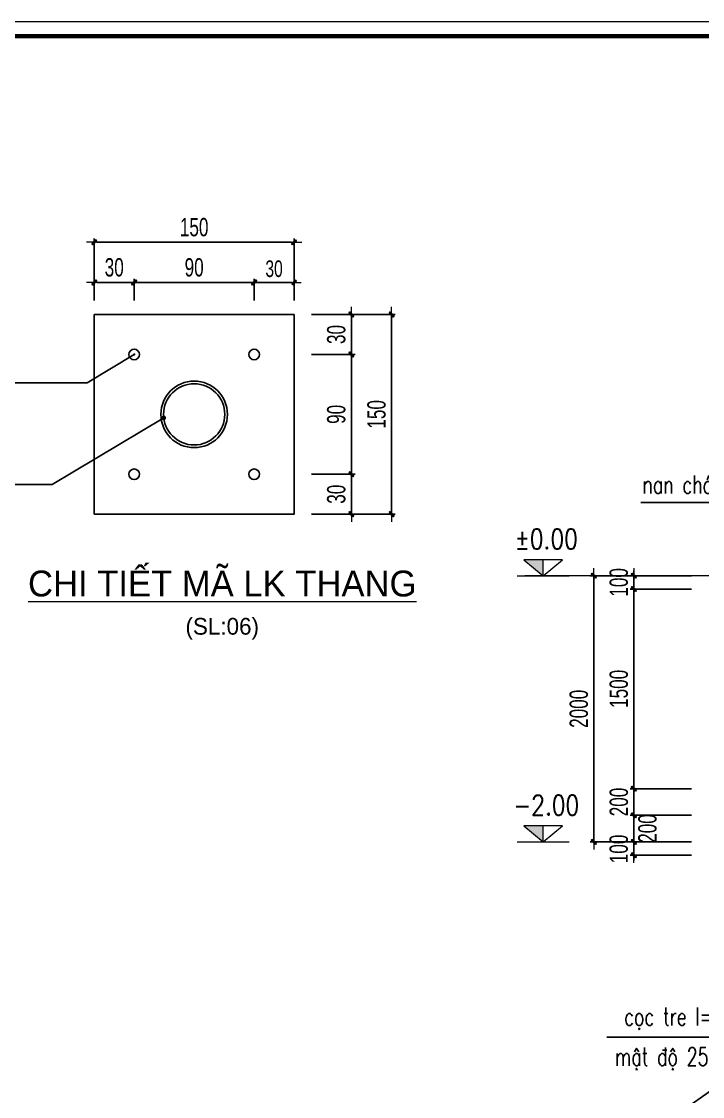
# Model space of a CAD drawing. Header units: millimetres. Extents: x 142758 to 365363, y -504867 to -449406.
# Drawn here: x 227710 to 232822, y -470558 to -462482 of the extents above; entities that cross this region are included whole.
import ezdxf
from ezdxf.enums import TextEntityAlignment as Align

# ---------------------------------------------------------------- set-up
doc = ezdxf.new("R2010")
doc.units = ezdxf.units.MM
doc.header["$LTSCALE"] = 20
doc.header["$MEASUREMENT"] = 0
doc.header["$PDMODE"] = 32
doc.linetypes.add('CENTERX2', pattern=[4, 2.5, -0.5, 0.5, -0.5])
doc.linetypes.add('DASHDOT', pattern=[1, 0.5, -0.25, 0, -0.25])
doc.layers.get('Defpoints').update_dxf_attribs({"color": 1})
for name, color, linetype, lineweight in [('EG Text2', 7, 'Continuous', 18), ('LC Dim', 8, 'Continuous', 18), ('LC Net thay', 7, 'Continuous', 25), ('LC Net truc', 8, 'DASHDOT', 13), ('LC Text1', 3, 'Continuous', 20), ('LC Text2', 7, 'Continuous', 25), ('TEXT2', 7, 'Continuous', 18)]:
    doc.layers.add(name, color=color, linetype=linetype, lineweight=lineweight)
doc.layers.add('KCS_Plotter', color=11, linetype='Continuous', plot=False)
doc.layers.add('Khungten_LCDI', color=7, linetype='Continuous')
doc.styles.add('EG 1', font='VHAVANB.TTF')
doc.styles.add('EG Hai', font='VHAVANB.TTF')
doc.styles.add('HOATBIF', font='hoatbif.shx', dxfattribs={"width": 0.7})
doc.styles.add('Khungten', font='VHAVAN.TTF', dxfattribs={"width": 0.9, "height": 5000})
doc.styles.add('LC 1', font='VHAVANB.TTF')
doc.styles.add('LC 3', font='vnsimli.shx', dxfattribs={"width": 0.75})
doc.styles.add('T1', font='Vnsimli.shx', dxfattribs={"width": 0.8})
doc.styles.add('Title', font='VHBLACK.TTF', dxfattribs={"width": 0.8})
doc.dimstyles.new('1-100', dxfattribs={"dimscale": 100, "dimtxt": 2.5, "dimasz": 0.35, "dimexe": 0.5, "dimexo": 0, "dimgap": 0.8, "dimtad": 1, "dimdec": 0, "dimzin": 0, "dimdsep": 46, "dimtxsty": 'HOATBIF', "dimblk1": 'DOT', "dimblk2": 'DOT', "dimsah": 1, "dimcen": -1, "dimdle": 1, "dimclrd": 256, "dimclre": 256, "dimclrt": 4, "dimadec": 3, "dimazin": 2, "dimtfac": 0.3333333333333333, "dimtdec": 0, "dimtix": 1, "dimtmove": 2, "dimatfit": 3, "dimldrblk": 'DOT', "dimfxl": 1, "dimtvp": 0.8333333333333334, "dimtolj": 1, "dimtzin": 0, "dimarcsym": 0})
doc.dimstyles.new('1-100(1-50)', dxfattribs={"dimscale": 50, "dimtxt": 2.5, "dimasz": 0.35, "dimexe": 0.5, "dimexo": 0, "dimgap": 0.8, "dimtad": 1, "dimdec": 0, "dimzin": 0, "dimdsep": 46, "dimtxsty": 'HOATBIF', "dimblk1": 'DOT', "dimblk2": 'DOT', "dimsah": 1, "dimcen": -1, "dimdle": 1, "dimclrd": 256, "dimclre": 256, "dimclrt": 4, "dimadec": 3, "dimazin": 2, "dimtfac": 0.3333333333333333, "dimtdec": 0, "dimtix": 1, "dimtmove": 2, "dimatfit": 3, "dimldrblk": 'DOT', "dimfxl": 1, "dimtvp": 0.8333333333333334, "dimtolj": 1, "dimtzin": 0, "dimarcsym": 0})
doc.dimstyles.new('MONG', dxfattribs={"dimscale": 50, "dimtxt": 2.5, "dimasz": 0.35, "dimexe": 0.5, "dimexo": 0, "dimgap": 0.8, "dimtad": 1, "dimdec": 0, "dimzin": 0, "dimdsep": 46, "dimtxsty": 'HOATBIF', "dimblk1": 'DOT', "dimblk2": 'DOT', "dimsah": 1, "dimcen": -1, "dimdle": 1, "dimclrd": 256, "dimclre": 256, "dimclrt": 4, "dimadec": 3, "dimazin": 2, "dimtfac": 0.3333333333333333, "dimtdec": 0, "dimtix": 1, "dimtmove": 2, "dimatfit": 3, "dimldrblk": 'DOT', "dimfxl": 1, "dimtvp": 0.8333333333333334, "dimtolj": 1, "dimtzin": 0, "dimarcsym": 0})

# ---------------------------------------------------------------- blocks, each defined once
blk = doc.blocks.new('DOT')
at = {"layer": 'LC Dim', "color": 4}
blk.add_line((-1, -1), (1, 1), dxfattribs=at)
at = {"layer": 'LC Dim'}
blk.add_line((-3, 0), (3, 0), dxfattribs=at)
at = {"layer": 'LC Dim', "color": 4}
blk.add_lwpolyline([(0.5, 1), (-1, -0.5), (-0.5, -1), (1, 0.5)], close=True, dxfattribs=at)
blk = doc.blocks.new('*D108')
at = {"layer": 'Defpoints', "color": 0, "ltscale": 2, "transparency": 16777216}
for p in [(232738.8098383075, -466645.5000000003), (232306.8723746917, -466745.5000000004), (232738.8098383073, -466745.5000000004)]:
    blk.add_point(p, dxfattribs=at)
at = {"layer": 'LC Dim', "lineweight": -2, "ltscale": 2, "transparency": 16777216}
for p, q in [((232738.8098383075, -466645.5000000003), (232279.3723746917, -466645.5000000003)), ((232306.8723746917, -466626.2500000003), (232306.8723746917, -466607.0000000003)), ((232306.8723746917, -466645.5000000003), (232306.8723746917, -466745.5000000004)), ((232738.8098383073, -466745.5000000004), (232279.3723746917, -466745.5000000004)), ((232306.8723746917, -466764.7500000004), (232306.8723746917, -466784.0000000004))]:
    blk.add_line(p, q, dxfattribs=at)
at = {"layer": 'LC Dim', "lineweight": -2, "ltscale": 2, "transparency": 16777216, "xscale": 19.25, "yscale": 19.25, "zscale": 19.25}
for p, rotation in [((232306.8723746917, -466645.5000000003), 270), ((232306.8723746917, -466745.5000000004), 90)]:
    blk.add_blockref('DOT', p, dxfattribs=dict(at, rotation=rotation))
at = {"layer": 'LC Dim', "color": 4, "ltscale": 2, "transparency": 16777216, "insert": (232194.1223746915, -466695.5000000003), "char_height": 137.5, "attachment_point": 5, "rotation": 90, "style": 'HOATBIF'}
blk.add_mtext('\\A1;100', dxfattribs=at)
blk = doc.blocks.new('_Dot')
at = {"color": 0, "linetype": 'ByBlock', "lineweight": -2}
blk.add_line((-0.5, 0), (-1, 0), dxfattribs=at)
at = {"color": 0, "linetype": 'ByBlock', "const_width": 0.5}
blk.add_lwpolyline([(-0.25, 0, 1), (0.25, 0, 1)], format="xyb", close=True, dxfattribs=at)
blk = doc.blocks.new('*D110')
at = {"layer": 'Defpoints', "color": 0, "ltscale": 2, "transparency": 16777216}
for p in [(232738.809838307, -468245.5000000007), (232306.8723746916, -468445.5000000003), (232738.8098383068, -468445.5000000003)]:
    blk.add_point(p, dxfattribs=at)
at = {"layer": 'LC Dim', "lineweight": -2, "ltscale": 2, "transparency": 16777216}
for p, q in [((232738.809838307, -468245.5000000007), (232279.3723746916, -468245.5000000007)), ((232306.8723746916, -468264.7500000007), (232306.8723746916, -468426.2500000003)), ((232738.8098383068, -468445.5000000003), (232279.3723746916, -468445.5000000003))]:
    blk.add_line(p, q, dxfattribs=at)
at = {"layer": 'LC Dim', "lineweight": -2, "ltscale": 2, "transparency": 16777216, "xscale": 19.25, "yscale": 19.25, "zscale": 19.25}
for p, rotation in [((232306.8723746916, -468245.5000000007), 90), ((232306.8723746916, -468445.5000000003), 270)]:
    blk.add_blockref('DOT', p, dxfattribs=dict(at, rotation=rotation))
at = {"layer": 'LC Dim', "color": 4, "ltscale": 2, "transparency": 16777216, "insert": (232194.8180154024, -468345.5000000004), "char_height": 137.5, "attachment_point": 5, "rotation": 90, "style": 'HOATBIF'}
blk.add_mtext('\\A1;200', dxfattribs=at)
blk = doc.blocks.new('*D111')
at = {"layer": 'Defpoints', "color": 0, "ltscale": 2, "transparency": 16777216}
for p in [(232738.8098383071, -468445.5000000002), (232306.872374692, -468645.5000000002), (232738.8098383071, -468645.5000000002)]:
    blk.add_point(p, dxfattribs=at)
at = {"layer": 'LC Dim', "lineweight": -2, "ltscale": 2, "transparency": 16777216}
for p, q in [((232738.8098383071, -468445.5000000002), (232279.372374692, -468445.5000000002)), ((232306.872374692, -468464.7500000002), (232306.872374692, -468626.2500000002)), ((232738.8098383071, -468645.5000000002), (232279.372374692, -468645.5000000002))]:
    blk.add_line(p, q, dxfattribs=at)
at = {"layer": 'LC Dim', "lineweight": -2, "ltscale": 2, "transparency": 16777216, "xscale": 19.25, "yscale": 19.25, "zscale": 19.25}
for p, rotation in [((232306.872374692, -468445.5000000002), 90), ((232306.872374692, -468645.5000000002), 270)]:
    blk.add_blockref('DOT', p, dxfattribs=dict(at, rotation=rotation))
at = {"layer": 'LC Dim', "color": 4, "ltscale": 2, "transparency": 16777216, "insert": (232409.3723746935, -468544.6848232569), "char_height": 137.5, "attachment_point": 5, "rotation": 90, "style": 'HOATBIF'}
blk.add_mtext('\\A1;200', dxfattribs=at)
blk = doc.blocks.new('*D112')
at = {"layer": 'Defpoints', "color": 0, "ltscale": 2, "transparency": 16777216}
for p in [(232738.8098383071, -468645.5000000002), (232306.8723746923, -468745.5000000002), (232738.8098383071, -468745.5000000002)]:
    blk.add_point(p, dxfattribs=at)
at = {"layer": 'LC Dim', "lineweight": -2, "ltscale": 2, "transparency": 16777216}
for p, q in [((232738.8098383071, -468645.5000000002), (232279.3723746923, -468645.5000000002)), ((232306.8723746923, -468626.2500000002), (232306.8723746923, -468607.0000000002)), ((232306.8723746923, -468645.5000000002), (232306.8723746923, -468745.5000000002)), ((232738.8098383071, -468745.5000000002), (232279.3723746923, -468745.5000000002)), ((232306.8723746923, -468764.7500000002), (232306.8723746923, -468784.0000000002))]:
    blk.add_line(p, q, dxfattribs=at)
at = {"layer": 'LC Dim', "lineweight": -2, "ltscale": 2, "transparency": 16777216, "xscale": 19.25, "yscale": 19.25, "zscale": 19.25}
for p, rotation in [((232306.8723746923, -468645.5000000002), 270), ((232306.8723746923, -468745.5000000002), 90)]:
    blk.add_blockref('DOT', p, dxfattribs=dict(at, rotation=rotation))
at = {"layer": 'LC Dim', "color": 4, "ltscale": 2, "transparency": 16777216, "insert": (232194.0392831758, -468698.2431174179), "char_height": 137.5, "attachment_point": 5, "rotation": 90, "style": 'HOATBIF'}
blk.add_mtext('\\A1;100', dxfattribs=at)
blk = doc.blocks.new('*D113')
at = {"layer": 'Defpoints', "color": 0, "ltscale": 2, "transparency": 16777216}
for p in [(232738.8098383075, -466645.5000000003), (232006.8723746919, -468645.5000000002), (232738.8098383073, -468645.5000000002)]:
    blk.add_point(p, dxfattribs=at)
at = {"layer": 'LC Dim', "lineweight": -2, "ltscale": 2, "transparency": 16777216}
for p, q in [((232738.8098383075, -466645.5000000003), (231979.3723746919, -466645.5000000003)), ((232006.8723746919, -466664.7500000003), (232006.8723746919, -468626.2500000002)), ((232738.8098383073, -468645.5000000002), (231979.3723746919, -468645.5000000002))]:
    blk.add_line(p, q, dxfattribs=at)
at = {"layer": 'LC Dim', "lineweight": -2, "ltscale": 2, "transparency": 16777216, "xscale": 19.25, "yscale": 19.25, "zscale": 19.25}
for p, rotation in [((232006.8723746919, -466645.5000000003), 90), ((232006.8723746919, -468645.5000000002), 270)]:
    blk.add_blockref('DOT', p, dxfattribs=dict(at, rotation=rotation))
at = {"layer": 'LC Dim', "color": 4, "ltscale": 2, "transparency": 16777216, "insert": (231894.1223746917, -467645.5000000002), "char_height": 137.5, "attachment_point": 5, "rotation": 90, "style": 'HOATBIF'}
blk.add_mtext('\\A1;2000', dxfattribs=at)
blk = doc.blocks.new('*D154')
at = {"layer": 'Defpoints', "color": 0, "ltscale": 2, "transparency": 16777216}
for p in [(232306.8723746916, -466745.5000000004), (232738.8098383073, -466745.5000000004), (232738.8098383071, -468245.5000000007)]:
    blk.add_point(p, dxfattribs=at)
at = {"layer": 'LC Dim', "lineweight": -2, "ltscale": 2, "transparency": 16777216}
for p, q in [((232738.8098383073, -466745.5000000004), (232279.3723746916, -466745.5000000004)), ((232306.8723746916, -468226.2500000007), (232306.8723746916, -466764.7500000004)), ((232738.8098383071, -468245.5000000007), (232279.3723746916, -468245.5000000007))]:
    blk.add_line(p, q, dxfattribs=at)
at = {"layer": 'LC Dim', "lineweight": -2, "ltscale": 2, "transparency": 16777216, "xscale": 19.25, "yscale": 19.25, "zscale": 19.25}
for p, rotation in [((232306.8723746916, -466745.5000000004), 90), ((232306.8723746916, -468245.5000000007), 270)]:
    blk.add_blockref('DOT', p, dxfattribs=dict(at, rotation=rotation))
at = {"layer": 'LC Dim', "color": 4, "ltscale": 2, "transparency": 16777216, "insert": (232194.1223746914, -467495.5000000005), "char_height": 137.5, "attachment_point": 5, "rotation": 90, "style": 'HOATBIF'}
blk.add_mtext('\\A1;1500', dxfattribs=at)
blk = doc.blocks.new('*D155')
at = {"layer": 'Defpoints', "color": 0, "ltscale": 2, "transparency": 16777216}
for p in [(228256.178070671, -464442.3238716976), (228256.178070671, -464578.5), (228556.178070671, -464578.5)]:
    blk.add_point(p, dxfattribs=at)
at = {"layer": 'LC Dim', "lineweight": -2, "ltscale": 2, "transparency": 16777216}
for p, q in [((228256.178070671, -464578.5), (228256.178070671, -464414.8238716976)), ((228536.928070671, -464442.3238716976), (228275.428070671, -464442.3238716976)), ((228556.178070671, -464578.5), (228556.178070671, -464414.8238716976))]:
    blk.add_line(p, q, dxfattribs=at)
at = {"layer": 'LC Dim', "lineweight": -2, "ltscale": 2, "transparency": 16777216, "xscale": 19.25, "yscale": 19.25, "zscale": 19.25, "rotation": 180}
blk.add_blockref('DOT', (228256.178070671, -464442.3238716976), dxfattribs=at)
at = {"layer": 'LC Dim', "lineweight": -2, "ltscale": 2, "transparency": 16777216, "xscale": 19.25, "yscale": 19.25, "zscale": 19.25}
blk.add_blockref('DOT', (228556.178070671, -464442.3238716976), dxfattribs=at)
at = {"layer": 'LC Dim', "color": 4, "ltscale": 2, "transparency": 16777216, "insert": (228406.178070671, -464329.5738716976), "char_height": 137.5, "attachment_point": 5, "style": 'HOATBIF'}
blk.add_mtext('\\A1;30', dxfattribs=at)
blk = doc.blocks.new('*D156')
at = {"layer": 'Defpoints', "color": 0, "ltscale": 2, "transparency": 16777216}
for p in [(229456.178070671, -464442.3238716976), (228556.178070671, -464578.5), (229456.178070671, -464578.5)]:
    blk.add_point(p, dxfattribs=at)
at = {"layer": 'LC Dim', "lineweight": -2, "ltscale": 2, "transparency": 16777216}
for p, q in [((228556.178070671, -464578.5), (228556.178070671, -464414.8238716976)), ((228575.428070671, -464442.3238716976), (229436.928070671, -464442.3238716976)), ((229456.178070671, -464578.5), (229456.178070671, -464414.8238716976))]:
    blk.add_line(p, q, dxfattribs=at)
at = {"layer": 'LC Dim', "lineweight": -2, "ltscale": 2, "transparency": 16777216, "xscale": 19.25, "yscale": 19.25, "zscale": 19.25, "rotation": 180}
blk.add_blockref('DOT', (228556.178070671, -464442.3238716976), dxfattribs=at)
at = {"layer": 'LC Dim', "lineweight": -2, "ltscale": 2, "transparency": 16777216, "xscale": 19.25, "yscale": 19.25, "zscale": 19.25}
blk.add_blockref('DOT', (229456.178070671, -464442.3238716976), dxfattribs=at)
at = {"layer": 'LC Dim', "color": 4, "ltscale": 2, "transparency": 16777216, "insert": (229006.178070671, -464329.5738716976), "char_height": 137.5, "attachment_point": 5, "style": 'HOATBIF'}
blk.add_mtext('\\A1;90', dxfattribs=at)
blk = doc.blocks.new('*D157')
at = {"layer": 'Defpoints', "color": 0, "ltscale": 2, "transparency": 16777216}
for p in [(229756.178070671, -464442.3238716976), (229456.178070671, -464578.5), (229756.178070671, -464578.5)]:
    blk.add_point(p, dxfattribs=at)
at = {"layer": 'LC Dim', "lineweight": -2, "ltscale": 2, "transparency": 16777216}
for p, q in [((229456.178070671, -464578.5), (229456.178070671, -464417.3238716976)), ((229473.678070671, -464442.3238716976), (229738.678070671, -464442.3238716976)), ((229756.178070671, -464578.5), (229756.178070671, -464417.3238716976))]:
    blk.add_line(p, q, dxfattribs=at)
at = {"layer": 'LC Dim', "lineweight": -2, "ltscale": 2, "transparency": 16777216, "xscale": 17.5, "yscale": 17.5, "zscale": 17.5, "rotation": 180}
blk.add_blockref('DOT', (229456.178070671, -464442.3238716976), dxfattribs=at)
at = {"layer": 'LC Dim', "lineweight": -2, "ltscale": 2, "transparency": 16777216, "xscale": 17.5, "yscale": 17.5, "zscale": 17.5}
blk.add_blockref('DOT', (229756.178070671, -464442.3238716976), dxfattribs=at)
at = {"layer": 'LC Dim', "color": 4, "ltscale": 2, "transparency": 16777216, "insert": (229606.178070671, -464339.8238716976), "char_height": 125, "attachment_point": 5, "style": 'HOATBIF'}
blk.add_mtext('\\A1;30', dxfattribs=at)
blk = doc.blocks.new('*D158')
at = {"layer": 'Defpoints', "color": 0, "ltscale": 2, "transparency": 16777216}
for p in [(229756.178070671, -464140.2650521367), (228256.178070671, -464578.5), (229756.178070671, -464578.5)]:
    blk.add_point(p, dxfattribs=at)
at = {"layer": 'LC Dim', "lineweight": -2, "ltscale": 2, "transparency": 16777216}
for p, q in [((228256.178070671, -464578.5), (228256.178070671, -464112.7650521367)), ((228275.428070671, -464140.2650521367), (229736.928070671, -464140.2650521367)), ((229756.178070671, -464578.5), (229756.178070671, -464112.7650521367))]:
    blk.add_line(p, q, dxfattribs=at)
at = {"layer": 'LC Dim', "lineweight": -2, "ltscale": 2, "transparency": 16777216, "xscale": 19.25, "yscale": 19.25, "zscale": 19.25, "rotation": 180}
blk.add_blockref('DOT', (228256.178070671, -464140.2650521367), dxfattribs=at)
at = {"layer": 'LC Dim', "lineweight": -2, "ltscale": 2, "transparency": 16777216, "xscale": 19.25, "yscale": 19.25, "zscale": 19.25}
blk.add_blockref('DOT', (229756.178070671, -464140.2650521367), dxfattribs=at)
at = {"layer": 'LC Dim', "color": 4, "ltscale": 2, "transparency": 16777216, "insert": (229006.178070671, -464027.5150521367), "char_height": 137.5, "attachment_point": 5, "style": 'HOATBIF'}
blk.add_mtext('\\A1;150', dxfattribs=at)
blk = doc.blocks.new('*D159')
at = {"layer": 'Defpoints', "color": 0, "ltscale": 2, "transparency": 16777216}
for p in [(229886.0000000001, -465883.186976488), (229886.0000000001, -466183.186976488), (230186.2343866104, -466183.186976488)]:
    blk.add_point(p, dxfattribs=at)
at = {"layer": 'LC Dim', "lineweight": -2, "ltscale": 2, "transparency": 16777216}
for p, q in [((229886.0000000001, -465883.186976488), (230213.7343866104, -465883.186976488)), ((230186.2343866104, -465902.436976488), (230186.2343866104, -466163.936976488)), ((229886.0000000001, -466183.186976488), (230213.7343866104, -466183.186976488))]:
    blk.add_line(p, q, dxfattribs=at)
at = {"layer": 'LC Dim', "lineweight": -2, "ltscale": 2, "transparency": 16777216, "xscale": 19.25, "yscale": 19.25, "zscale": 19.25}
for p, rotation in [((230186.2343866104, -465883.186976488), 90), ((230186.2343866104, -466183.186976488), 270)]:
    blk.add_blockref('DOT', p, dxfattribs=dict(at, rotation=rotation))
at = {"layer": 'LC Dim', "color": 4, "ltscale": 2, "transparency": 16777216, "insert": (230073.4843866102, -466033.1869764879), "char_height": 137.5, "attachment_point": 5, "rotation": 90, "style": 'HOATBIF'}
blk.add_mtext('\\A1;30', dxfattribs=at)
blk = doc.blocks.new('*D160')
at = {"layer": 'Defpoints', "color": 0, "ltscale": 2, "transparency": 16777216}
for p in [(229886.0000000001, -464983.186976488), (230186.2343866109, -464983.186976488), (229886.0000000001, -465883.186976488)]:
    blk.add_point(p, dxfattribs=at)
at = {"layer": 'LC Dim', "lineweight": -2, "ltscale": 2, "transparency": 16777216}
for p, q in [((229886.0000000001, -464983.186976488), (230213.7343866109, -464983.186976488)), ((230186.2343866109, -465863.936976488), (230186.2343866109, -465002.436976488)), ((229886.0000000001, -465883.186976488), (230213.7343866109, -465883.186976488))]:
    blk.add_line(p, q, dxfattribs=at)
at = {"layer": 'LC Dim', "lineweight": -2, "ltscale": 2, "transparency": 16777216, "xscale": 19.25, "yscale": 19.25, "zscale": 19.25}
for p, rotation in [((230186.2343866109, -464983.186976488), 90), ((230186.2343866109, -465883.186976488), 270)]:
    blk.add_blockref('DOT', p, dxfattribs=dict(at, rotation=rotation))
at = {"layer": 'LC Dim', "color": 4, "ltscale": 2, "transparency": 16777216, "insert": (230073.4843866107, -465433.1869764879), "char_height": 137.5, "attachment_point": 5, "rotation": 90, "style": 'HOATBIF'}
blk.add_mtext('\\A1;90', dxfattribs=at)
blk = doc.blocks.new('*D161')
at = {"layer": 'Defpoints', "color": 0, "ltscale": 2, "transparency": 16777216}
for p in [(229886.0000000001, -464683.186976488), (230186.2343866104, -464683.186976488), (229886.0000000001, -464983.186976488)]:
    blk.add_point(p, dxfattribs=at)
at = {"layer": 'LC Dim', "lineweight": -2, "ltscale": 2, "transparency": 16777216}
for p, q in [((229886.0000000001, -464683.186976488), (230213.7343866104, -464683.186976488)), ((230186.2343866104, -464963.936976488), (230186.2343866104, -464702.436976488)), ((229886.0000000001, -464983.186976488), (230213.7343866104, -464983.186976488))]:
    blk.add_line(p, q, dxfattribs=at)
at = {"layer": 'LC Dim', "lineweight": -2, "ltscale": 2, "transparency": 16777216, "xscale": 19.25, "yscale": 19.25, "zscale": 19.25}
for p, rotation in [((230186.2343866104, -464683.186976488), 90), ((230186.2343866104, -464983.186976488), 270)]:
    blk.add_blockref('DOT', p, dxfattribs=dict(at, rotation=rotation))
at = {"layer": 'LC Dim', "color": 4, "ltscale": 2, "transparency": 16777216, "insert": (230073.4843866102, -464833.1869764879), "char_height": 137.5, "attachment_point": 5, "rotation": 90, "style": 'HOATBIF'}
blk.add_mtext('\\A1;30', dxfattribs=at)
blk = doc.blocks.new('*D162')
at = {"layer": 'Defpoints', "color": 0, "ltscale": 2, "transparency": 16777216}
for p in [(229886.0000000001, -464683.186976488), (230488.2932061715, -464683.186976488), (229886.0000000001, -466183.186976488)]:
    blk.add_point(p, dxfattribs=at)
at = {"layer": 'LC Dim', "lineweight": -2, "ltscale": 2, "transparency": 16777216}
for p, q in [((229886.0000000001, -464683.186976488), (230515.7932061715, -464683.186976488)), ((230488.2932061715, -466163.936976488), (230488.2932061715, -464702.436976488)), ((229886.0000000001, -466183.186976488), (230515.7932061715, -466183.186976488))]:
    blk.add_line(p, q, dxfattribs=at)
at = {"layer": 'LC Dim', "lineweight": -2, "ltscale": 2, "transparency": 16777216, "xscale": 19.25, "yscale": 19.25, "zscale": 19.25}
for p, rotation in [((230488.2932061715, -464683.186976488), 90), ((230488.2932061715, -466183.186976488), 270)]:
    blk.add_blockref('DOT', p, dxfattribs=dict(at, rotation=rotation))
at = {"layer": 'LC Dim', "color": 4, "ltscale": 2, "transparency": 16777216, "insert": (230375.5432061713, -465433.1869764879), "char_height": 137.5, "attachment_point": 5, "rotation": 90, "style": 'HOATBIF'}
blk.add_mtext('\\A1;150', dxfattribs=at)
blk = doc.blocks.new('TIEUDE2')
at = {"layer": 'LC Text2', "color": 7, "style": 'LC 1'}
blk.add_attdef('%%UTIªU§Ò', text='', height=3.5, dxfattribs=at).set_placement((0, 0), align=Align.BOTTOM_CENTER)
blk.add_attdef('TL', text='', height=2.2, dxfattribs=at).set_placement((0, -1.800000000000011), align=Align.TOP_CENTER)
blk = doc.blocks.new('Caodo1')
at = {"layer": 'LC Text1'}
blk.add_hatch(color=256, dxfattribs=at).paths.add_polyline_path([(3.638e-12, 200.210680454169), (3.638e-12, 3.166521039738275e-15), (243.3882687822297, 200.210680454169)])
for p, q in [((3.638e-12, 0), (3.638e-12, 200.2106804541654)), ((323.6303984126134, 0), (-323.6303984126098, 0))]:
    blk.add_line(p, q, dxfattribs=at)
blk.add_lwpolyline([(-243.3882687822297, 200.210680454169), (243.3882687822297, 200.210680454169), (3.638e-12, 0), (3.638e-12, 0)], close=True, dxfattribs=at)
at = {"layer": 'LC Text1', "style": 'T1', "width": 0.8}
blk.add_attdef('%%P0,00', text='', height=250, dxfattribs=at).set_placement((-39.04586973765618, 459.5053816559738), align=Align.MIDDLE_CENTER)
blk = doc.blocks.new('Nha o can bo nhan vien Trung doan')
at = {"layer": 'Defpoints', "lineweight": 0}
blk.add_lwpolyline([(-1200.00012343745, -14850.00004839799), (-1200.00012343745, 14849.99995158711), (40799.99878725787, 14849.99995158711), (40799.99878725787, -14850.00004839799)], close=True, dxfattribs=at)
at = {"layer": 'Khungten_LCDI', "color": 5, "lineweight": 60}
blk.add_lwpolyline([(-0.0001238546828972, -14650.00004839799), (-0.0001238546828972, 14649.99995158711), (40599.99878731748, 14649.99995158711), (40599.99878731748, -14650.00004839799)], close=True, dxfattribs=at)
at = {"color": 7, "style": 'Khungten', "width": 0.8}
for tag, p in [('REVISION', (39498.75250059744, -10746.30405127805)), ('NGAYHT', (39546.07401225348, -11609.3710131849))]:
    blk.add_attdef(tag, text='', height=199.998925739526, dxfattribs=at).set_placement(p, align=Align.CENTER)
at = {"layer": 'LC Text1', "style": 'Title', "width": 1.48591522556321}
for tag, p, p2 in [('TENBANVE1', (36912.65752101322, -8885.760335756358), (40339.144821588, -8885.760335756358)), ('TENBANVE2', (36912.65752101322, -9562.465661143777), (40339.144821588, -9562.465661143777))]:
    blk.add_attdef(tag, text='', height=249.9999935159642, dxfattribs=at).set_placement(p, p2, align=Align.FIT)
at = {"layer": 'LC Text1', "style": 'Title', "width": 0.7}
blk.add_attdef('SOBANVE', text='', height=249.9999935159642, dxfattribs=at).set_placement((39561.98211139818, -13896.18081504655), align=Align.CENTER)

msp = doc.modelspace()

# ---------------------------------------------------------------- linework, layer by layer
at = {"layer": 'KCS_Plotter', "ltscale": 2}
msp.add_line((221141.3391676265, -478816.7772349599), (244241.3385685085, -462481.7772349679), dxfattribs=at)
at = {"layer": 'LC Net thay', "ltscale": 2}
msp.add_lwpolyline([(228256.178070671, -466183.1869764877), (229756.178070671, -466183.1869764877), (229756.178070671, -464683.1869764877), (228256.178070671, -464683.1869764877)], close=True, dxfattribs=at)
for centre, radius in [((228556.178070671, -464983.1869764877), 40), ((229456.178070671, -464983.1869764877), 40), ((229006.1780712706, -465433.1869762265), 250), ((229006.1780712706, -465433.1869762265), 230), ((228556.178070671, -465883.1869764877), 40), ((229456.178070671, -465883.1869764877), 40)]:
    msp.add_circle(centre, radius, dxfattribs=at)
at = {"layer": 'LC Net truc', "linetype": 'CENTERX2', "ltscale": 200}
msp.add_line((233263.4062617705, -466645.5000000001), (231489.6135936506, -466645.5000000001), dxfattribs=at)

# ---------------------------------------------------------------- block references
at = {"layer": 'EG Text2'}
ref = msp.add_blockref('TIEUDE2', (229216.9464781614, -466859.5955617999, 6.973980426737358e-06), dxfattribs=dict(at, xscale=57.21464616110398, yscale=57.21464616110398, zscale=57.21464616110398))
ref.add_attrib('%%UTIªU§Ò', '%%Uchi tiÕt m· lk thang', dxfattribs={"layer": 'TEXT2', "color": 7, "height": 194.3094062302046, "style": 'EG 1'}).set_placement((229216.9464781614, -466859.5955617999, 6.973980426737358e-06), align=Align.BOTTOM_CENTER)
ref.add_attrib('TL', '(sl:06)', dxfattribs={"layer": 'TEXT2', "color": 7, "height": 125.8722215542323, "style": 'EG Hai'}).set_placement((229216.9464781614, -466962.5819248888, 6.973980426737358e-06), align=Align.TOP_CENTER)
at = {"layer": 'LC Net thay', "xscale": 0.55, "yscale": 0.55, "zscale": 0.55}
msp.add_blockref('Nha o can bo nhan vien Trung doan', (221801.3392355168, -470649.2772083408), dxfattribs=at)
at = {"layer": 'LC Text1'}
ref = msp.add_blockref('Caodo1', (231626.2265139383, -466645.5000000001), dxfattribs=dict(at, xscale=-0.6, yscale=0.6, zscale=0.6))
ref.add_attrib('%%P0,00', '%%P0.00', dxfattribs={"layer": 'LC Text2', "color": 4, "height": 149.9999999999999, "style": 'T1', "width": 0.8}).set_placement((231649.6540357808, -466369.7967710065), align=Align.MIDDLE_CENTER)
ref = msp.add_blockref('Caodo1', (231626.2265139383, -468645.5000000001), dxfattribs=dict(at, xscale=-0.6, yscale=0.6, zscale=0.6))
ref.add_attrib('%%P0,00', '-2.00', dxfattribs={"layer": 'LC Text2', "color": 4, "height": 149.9999999999999, "style": 'T1', "width": 0.8}).set_placement((231649.6540357808, -468369.7967710065), align=Align.MIDDLE_CENTER)

# ---------------------------------------------------------------- texts
at = {"layer": 'LC Text1', "color": 3, "style": 'LC 3', "width": 0.7}
for s, p in [('nan chíp inox 600x1000', (232371.5962486651, -466028.8429125524)), ('cäc tre l=2.7m', (232234.4676284153, -470025.6909258815)), ('mËt ®é 25 cäc/1m2', (232165.2602016109, -470327.3480835675))]:
    msp.add_text(s, height=137, dxfattribs=at).set_placement(p)

# ---------------------------------------------------------------- dimensions: what is measured, and where the dimension line sits
at = {"layer": 'LC Dim', "ltscale": 2}
for base, p1, p2, override, picture, middle in [((229756.178070671, -464140.2650521367), (228256.178070671, -464578.5), (229756.178070671, -464578.5), {"dimscale": 55, "dimlfac": 0.1}, '*D158', (229006.178070671, -464027.5150521367)), ((228256.178070671, -464442.3238716976), (228556.178070671, -464578.5), (228256.178070671, -464578.5), {"dimscale": 55, "dimlfac": 0.1}, '*D155', (228406.178070671, -464329.5738716976)), ((229456.178070671, -464442.3238716976), (228556.178070671, -464578.5), (229456.178070671, -464578.5), {"dimscale": 55, "dimlfac": 0.1}, '*D156', (229006.178070671, -464329.5738716976)), ((229756.178070671, -464442.3238716976), (229456.178070671, -464578.5), (229756.178070671, -464578.5), {"dimlfac": 0.1}, '*D157', (229606.178070671, -464339.8238716976))]:
    dim = msp.add_linear_dim(base=base, p1=p1, p2=p2, dimstyle='MONG', override=override, dxfattribs=at)
    dim.commit()
    dim.dimension.update_dxf_attribs({"geometry": picture, "text_midpoint": middle})
for base, p1, p2, override, picture, middle in [((230186.2343866104, -464683.186976488), (229886, -464983.1869764877), (229886, -464683.1869764877), {"dimscale": 55, "dimlfac": 0.1}, '*D161', (230073.4843866102, -464833.1869764879)), ((230488.2932061715, -464683.186976488), (229886, -466183.1869764877), (229886, -464683.1869764877), {"dimscale": 55, "dimlfac": 0.1}, '*D162', (230375.5432061713, -465433.1869764879)), ((230186.2343866109, -464983.186976488), (229886, -465883.1869764877), (229886, -464983.1869764877), {"dimscale": 55, "dimlfac": 0.1}, '*D160', (230073.4843866107, -465433.1869764879)), ((230186.2343866104, -466183.186976488), (229886, -465883.1869764877), (229886, -466183.1869764877), {"dimscale": 55, "dimlfac": 0.1}, '*D159', (230073.4843866102, -466033.1869764879)), ((232306.8723746917, -466745.5000000004), (232738.8098383074, -466645.5000000001), (232738.8098383071, -466745.5000000002), {"dimscale": 55}, '*D108', (232194.1223746915, -466695.5000000003)), ((232006.8723746919, -468645.5000000002), (232738.8098383074, -466645.5000000001), (232738.8098383071, -468645.5), {"dimscale": 55}, '*D113', (231894.1223746917, -467645.5000000002)), ((232306.8723746916, -466745.5000000004), (232738.809838307, -468245.5000000005), (232738.8098383071, -466745.5000000002), {"dimscale": 55}, '*D154', (232194.1223746914, -467495.5000000005))]:
    dim = msp.add_linear_dim(base=base, p1=p1, p2=p2, angle=90, dimstyle='MONG', override=override, dxfattribs=at)
    dim.commit()
    dim.dimension.update_dxf_attribs({"geometry": picture, "text_midpoint": middle})
for base, p1, p2, picture, middle in [((232306.8723746916, -468445.5000000003), (232738.8098383069, -468245.5000000005), (232738.8098383067, -468445.5000000001), '*D110', (232194.8180154024, -468345.5000000004)), ((232306.872374692, -468645.5000000002), (232738.809838307, -468445.5), (232738.809838307, -468645.5), '*D111', (232409.3723746935, -468544.6848232569)), ((232306.8723746923, -468745.5000000002), (232738.809838307, -468645.5), (232738.809838307, -468745.4999999999), '*D112', (232194.0392831758, -468698.2431174179))]:
    dim = msp.add_linear_dim(base=base, p1=p1, p2=p2, angle=90, dimstyle='MONG', override={"dimscale": 55}, dxfattribs=at)
    dim.commit()
    dim.dimension.update_dxf_attribs({"geometry": picture, "text_midpoint": middle, "dimtype": 160})

# ---------------------------------------------------------------- leaders
msp.add_leader([(228556.178070671, -464983.1869764877), (228202.6855440521, -465196.8687653728), (225601.4759908117, -465196.8687653728)], dimstyle='MONG', override={"dimlfac": 0.5}, dxfattribs=at)
at = {"layer": 'LC Dim', "ltscale": 500}
msp.add_leader([(228777.6968305653, -465459.5749023614), (227939.3203566961, -465959.0692765877), (226726.9475426796, -465959.0692765877)], dimstyle='1-100', override={"dimscale": 100, "dimtxt": 2.5, "dimgap": 0.7, "dimlfac": 0.5, "dimfxl": 0.5, "dimarcsym": 1}, dxfattribs=at)
at = {"layer": 'LC Dim'}
msp.add_leader([(236592.4994008827, -466107.9999999999), (234522.7855254905, -466095.4999999999), (232358.531961577, -466095.4999999999)], dimstyle='1-100(1-50)', override={"dimasz": 1}, dxfattribs=at)
at = {"layer": 'LC Dim', "ltscale": 50}
msp.add_leader([(234219.6226637621, -468920.3870072642), (233819.929298344, -470112.4158980029), (232105.31507911, -470112.4158980029)], dimstyle='1-100', override={"dimscale": 82, "dimtxt": 2.2, "dimasz": 2, "dimlfac": 0.1666666666666666}, dxfattribs=at)

doc.saveas('drawing.dxf')
